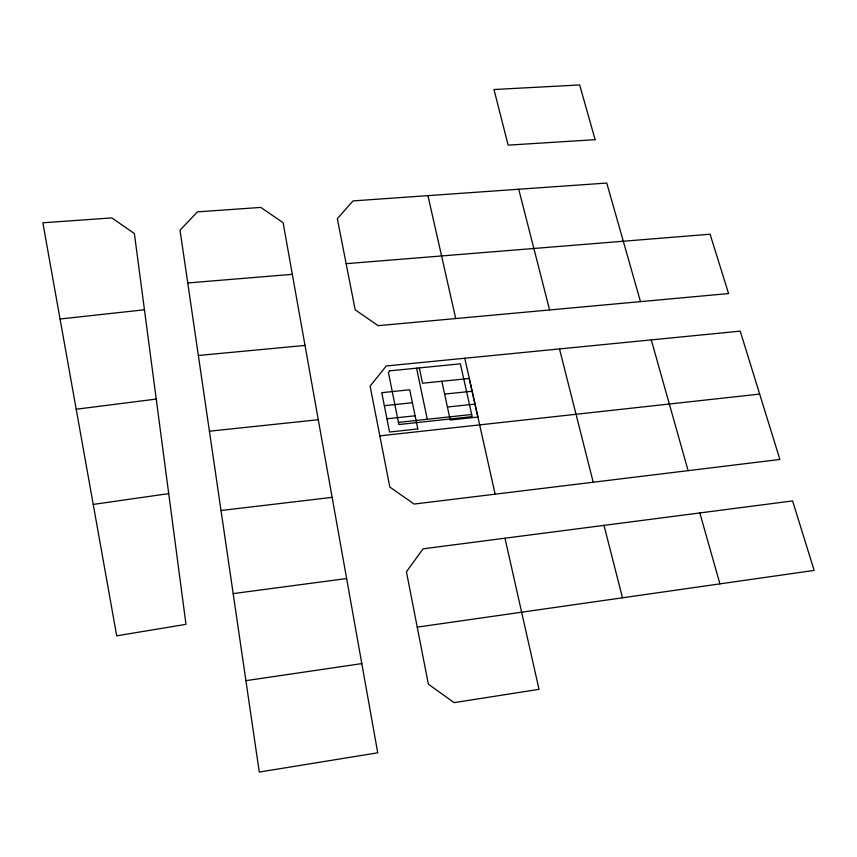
<?xml version="1.0" encoding="UTF-8"?>
<svg xmlns="http://www.w3.org/2000/svg" width="857" height="857" viewBox="0 0 857 857"><rect width="100%" height="100%" fill="white"/><g stroke="black" fill="none" stroke-linecap="round" stroke-linejoin="round"><path stroke-width="1.29" d="M245.905 680.672L180.034 230.222L197.389 211.883L260.785 207.415L283.11 222.691L377.733 752.8L259.275 772.05L245.905 680.672L361.815 663.597M93.231 504.419L116.702 635.83L185.98 624.335L134.378 233.532L111.839 217.914L42.85 222.777L93.231 504.419L168.722 493.621M417.252 627.131L814.15 570.408L792.586 500.917L423.122 548.823L406.432 571.758L428.371 684.186L454.135 702.633L539.021 689.339L504.977 538.217M233.179 593.612L346.624 578.539M76.187 409.228L156.242 399.073M593.226 482.223L414.102 504.055L389.828 487.065L370.117 386.132L386.271 365.971L740.223 331.134L779.87 459.459L593.226 482.223L559.492 348.917M221.031 510.515L332.109 497.349M60.076 319.008L144.458 309.784M379.833 435.859L759.666 394.081M386.946 418.794L415.099 415.784M398.462 422.394L471.682 414.488M384.343 405.682L412.41 402.736M209.429 431.21L318.268 419.737M447.418 407.011L474.971 404.086M444.622 394.091L472.078 391.231M198.331 355.484L305.049 345.425M187.747 282.96L292.333 274.336M346.142 263.677L710.078 234.218L728.579 293.555L378.141 325.671L355.194 309.838L337.337 218.728L353.02 200.913L606.756 183.044L640.479 301.632M699.826 512.957L719.923 583.863M651.277 339.875L688.107 470.643M549.594 309.955L518.721 189.247M604.003 525.373L622.482 597.811M427.943 195.642L455.731 318.558M464.783 358.237L495.132 494.168M441.848 381.269L450.236 420.026L477.874 417.038L469.208 378.483L422.544 383.229L419.319 367.91M416.556 368.178L427.289 419.277M389.603 370.856L388.392 372.377L398.891 424.536L472.153 416.609L460.37 363.839L389.603 370.856M417.82 428.928L389.56 432.024L381.761 392.656L409.732 389.785L417.82 428.928M595.133 139.67L508.147 145.144L493.975 89.524L579.653 84.95L595.133 139.67"/></g></svg>
